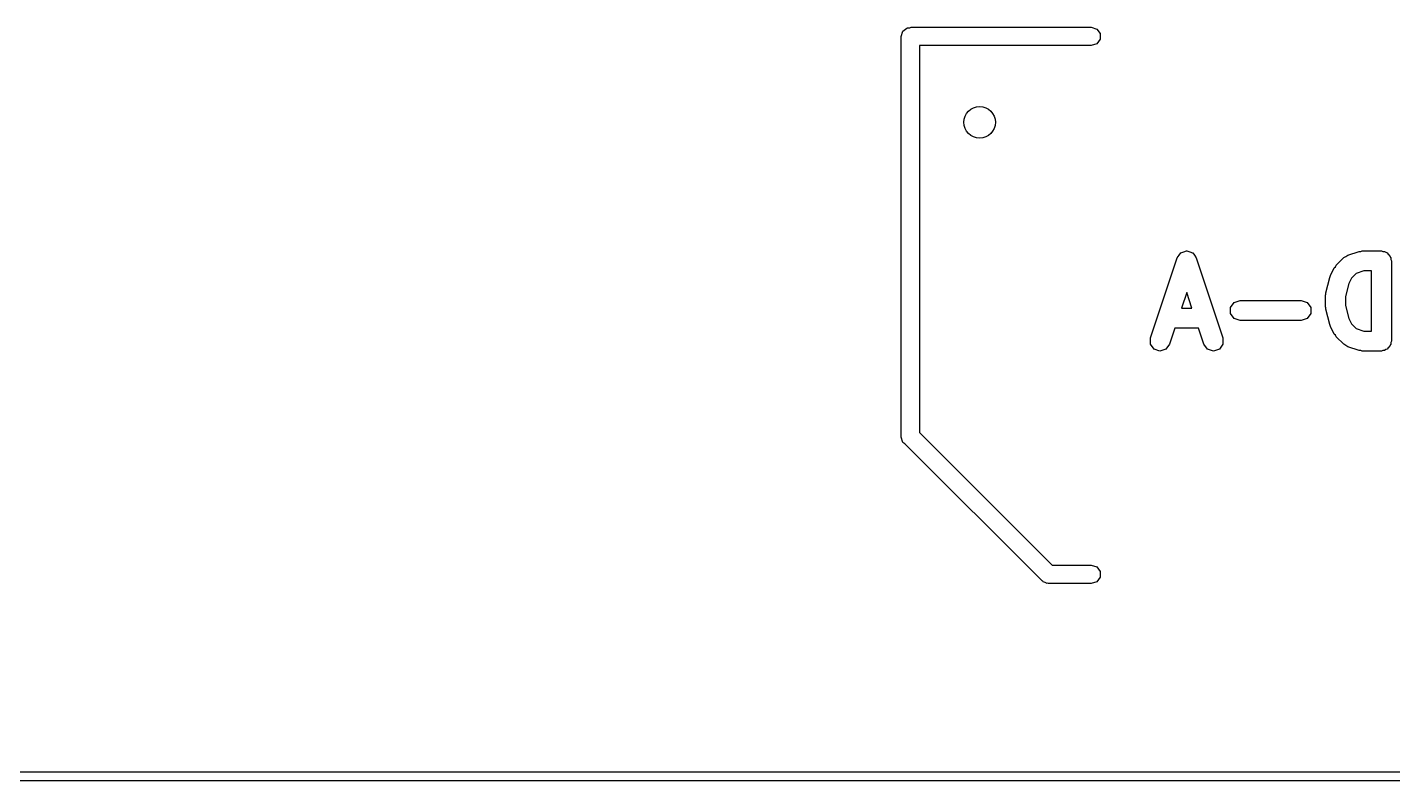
# Model space of a CAD drawing. Extents: x 0.05 to 3.95, y 0.04 to 3.84.
# Drawn here: x 2.295 to 2.892, y 0.452 to 0.781 of the extents above; entities that cross this region are included whole.
import ezdxf

# ---------------------------------------------------------------- set-up
doc = ezdxf.new("R2010")
doc.units = 0
doc.header["$MEASUREMENT"] = 0
doc.layers.add('BLACK', color=7, linetype='CONTINUOUS')

msp = doc.modelspace()

# ---------------------------------------------------------------- linework, layer by layer
at = {"layer": 'BLACK', "linetype": 'CONTINUOUS'}
for p, q in [((2.67901, 0.78076), (2.67976, 0.7813)), ((2.67976, 0.7813), (2.6807, 0.7813)), ((2.6807, 0.7813), (2.6813, 0.7815)), ((2.6813, 0.7815), (2.76, 0.7815)), ((2.76, 0.7815), (2.76235, 0.78074)), ((2.677, 0.7775), (2.67776, 0.77985)), ((2.677, 0.6025), (2.677, 0.7775)), ((2.67776, 0.77985), (2.67891, 0.78068)), ((2.67891, 0.78068), (2.67895, 0.78074)), ((2.67895, 0.78074), (2.67901, 0.78076)), ((2.76235, 0.78074), (2.7638, 0.77874)), ((2.7638, 0.77626), (2.76235, 0.77426)), ((2.7638, 0.77874), (2.7638, 0.77626)), ((2.76, 0.7735), (2.685, 0.7735)), ((2.685, 0.7735), (2.685, 0.60446)), ((2.76235, 0.77426), (2.76, 0.7735)), ((2.78585, 0.64582), (2.79752, 0.68082)), ((2.79752, 0.68082), (2.7983, 0.68188)), ((2.7983, 0.68188), (2.79907, 0.68295)), ((2.79907, 0.68295), (2.7991, 0.68296)), ((2.7991, 0.68296), (2.79912, 0.68299)), ((2.79912, 0.68299), (2.80038, 0.68339)), ((2.80038, 0.68339), (2.80163, 0.68381)), ((2.80163, 0.68381), (2.80167, 0.6838)), ((2.80167, 0.6838), (2.8017, 0.68381)), ((2.8017, 0.68381), (2.80295, 0.68339)), ((2.80295, 0.68339), (2.80421, 0.68299)), ((2.80421, 0.68299), (2.80423, 0.68296)), ((2.80423, 0.68296), (2.80427, 0.68295)), ((2.80427, 0.68295), (2.80503, 0.68188)), ((2.80503, 0.68188), (2.80582, 0.68082)), ((2.80582, 0.68082), (2.81748, 0.64582)), ((2.86691, 0.67753), (2.87024, 0.68086)), ((2.87024, 0.68086), (2.87114, 0.68132)), ((2.87114, 0.68132), (2.87195, 0.68192)), ((2.87195, 0.68192), (2.87695, 0.68358)), ((2.87695, 0.68358), (2.87766, 0.68359)), ((2.87766, 0.68359), (2.87833, 0.68381)), ((2.87833, 0.68381), (2.88667, 0.68381)), ((2.88667, 0.68381), (2.88733, 0.68359)), ((2.88733, 0.68359), (2.88802, 0.68359)), ((2.88802, 0.68359), (2.88858, 0.68319)), ((2.88858, 0.68319), (2.88924, 0.68297)), ((2.88924, 0.68297), (2.88965, 0.68241)), ((2.88965, 0.68241), (2.89021, 0.682)), ((2.89021, 0.682), (2.89042, 0.68134)), ((2.89042, 0.68134), (2.89083, 0.68078)), ((2.89083, 0.68078), (2.89083, 0.68009)), ((2.89083, 0.68009), (2.89104, 0.67943)), ((2.86442, 0.67306), (2.86609, 0.67639)), ((2.86609, 0.67639), (2.86658, 0.67689)), ((2.86658, 0.67689), (2.86691, 0.67753)), ((2.8757, 0.67394), (2.8736, 0.67184)), ((2.87904, 0.67506), (2.8757, 0.67394)), ((2.88229, 0.67506), (2.87904, 0.67506)), ((2.88229, 0.64881), (2.88229, 0.67506)), ((2.89104, 0.67943), (2.89104, 0.64443)), ((2.86242, 0.66549), (2.86409, 0.67216)), ((2.86409, 0.67216), (2.86435, 0.67257)), ((2.86435, 0.67257), (2.86442, 0.67306)), ((2.87246, 0.66957), (2.87104, 0.66389)), ((2.8736, 0.67184), (2.87246, 0.66957)), ((2.80167, 0.6656), (2.7994, 0.65881)), ((2.80393, 0.65881), (2.80167, 0.6656)), ((2.82243, 0.66131), (2.825, 0.66214)), ((2.825, 0.66214), (2.85167, 0.66214)), ((2.85167, 0.66214), (2.85424, 0.66131)), ((2.86229, 0.66443), (2.86246, 0.66495)), ((2.86229, 0.65943), (2.86229, 0.66443)), ((2.86246, 0.66495), (2.86242, 0.66549)), ((2.87104, 0.66389), (2.87104, 0.65997)), ((2.7994, 0.65881), (2.80393, 0.65881)), ((2.82084, 0.65912), (2.82243, 0.66131)), ((2.82084, 0.65641), (2.82084, 0.65912)), ((2.82243, 0.65423), (2.82084, 0.65641)), ((2.85424, 0.66131), (2.85583, 0.65912)), ((2.85583, 0.65641), (2.85424, 0.65423)), ((2.85583, 0.65912), (2.85583, 0.65641)), ((2.86246, 0.65891), (2.86229, 0.65943)), ((2.86242, 0.65837), (2.86246, 0.65891)), ((2.86409, 0.6517), (2.86242, 0.65837)), ((2.87104, 0.65997), (2.87246, 0.65429)), ((2.79649, 0.65006), (2.79415, 0.64305)), ((2.80685, 0.65006), (2.79649, 0.65006)), ((2.80918, 0.64305), (2.80685, 0.65006)), ((2.825, 0.65339), (2.82243, 0.65423)), ((2.85167, 0.65339), (2.825, 0.65339)), ((2.85424, 0.65423), (2.85167, 0.65339)), ((2.86435, 0.65129), (2.86409, 0.6517)), ((2.86442, 0.65081), (2.86435, 0.65129)), ((2.86609, 0.64748), (2.86442, 0.65081)), ((2.87246, 0.65429), (2.8736, 0.65202)), ((2.8736, 0.65202), (2.8757, 0.64992)), ((2.8757, 0.64992), (2.87904, 0.64881)), ((2.78583, 0.64311), (2.78585, 0.64582)), ((2.81748, 0.64582), (2.8175, 0.64311)), ((2.86658, 0.64697), (2.86609, 0.64748)), ((2.86691, 0.64634), (2.86658, 0.64697)), ((2.87024, 0.64301), (2.86691, 0.64634)), ((2.87904, 0.64881), (2.88229, 0.64881)), ((2.89104, 0.64443), (2.89083, 0.64377)), ((2.7874, 0.64091), (2.78583, 0.64311)), ((2.78997, 0.64006), (2.7874, 0.64091)), ((2.79254, 0.64087), (2.78997, 0.64006)), ((2.79415, 0.64305), (2.79254, 0.64087)), ((2.81079, 0.64087), (2.80918, 0.64305)), ((2.81337, 0.64006), (2.81079, 0.64087)), ((2.81593, 0.64091), (2.81337, 0.64006)), ((2.8175, 0.64311), (2.81593, 0.64091)), ((2.87114, 0.64255), (2.87024, 0.64301)), ((2.87195, 0.64195), (2.87114, 0.64255)), ((2.87695, 0.64028), (2.87195, 0.64195)), ((2.87766, 0.64028), (2.87695, 0.64028)), ((2.87833, 0.64006), (2.87766, 0.64028)), ((2.88667, 0.64006), (2.87833, 0.64006)), ((2.88733, 0.64027), (2.88667, 0.64006)), ((2.88802, 0.64027), (2.88733, 0.64027)), ((2.88858, 0.64068), (2.88802, 0.64027)), ((2.88924, 0.64089), (2.88858, 0.64068)), ((2.88965, 0.64145), (2.88924, 0.64089)), ((2.89021, 0.64186), (2.88965, 0.64145)), ((2.89042, 0.64252), (2.89021, 0.64186)), ((2.89083, 0.64308), (2.89042, 0.64252)), ((2.89083, 0.64377), (2.89083, 0.64308)), ((2.67776, 0.60015), (2.677, 0.6025)), ((2.685, 0.60446), (2.74296, 0.5465)), ((2.67861, 0.59954), (2.67776, 0.60015)), ((2.73847, 0.53967), (2.67861, 0.59954)), ((2.74296, 0.5465), (2.76, 0.5465)), ((2.76, 0.5465), (2.76235, 0.54574)), ((2.76235, 0.54574), (2.7638, 0.54374)), ((2.7638, 0.54374), (2.7638, 0.54126)), ((2.73876, 0.53953), (2.73847, 0.53967)), ((2.73895, 0.53926), (2.73876, 0.53953)), ((2.73984, 0.53897), (2.73895, 0.53926)), ((2.74067, 0.53855), (2.73984, 0.53897)), ((2.74099, 0.5386), (2.74067, 0.53855)), ((2.7413, 0.5385), (2.74099, 0.5386)), ((2.76, 0.5385), (2.7413, 0.5385)), ((2.76235, 0.53926), (2.76, 0.5385)), ((2.7638, 0.54126), (2.76235, 0.53926)), ((0.50669, 0.4563), (3.9437, 0.4563)), ((3.94567, 0.45236), (0.50472, 0.45236))]:
    msp.add_line(p, q, dxfattribs=at)
at = {"layer": 'BLACK'}
msp.add_circle((2.7112, 0.74), 0.00689, dxfattribs=at)

doc.saveas('drawing.dxf')
